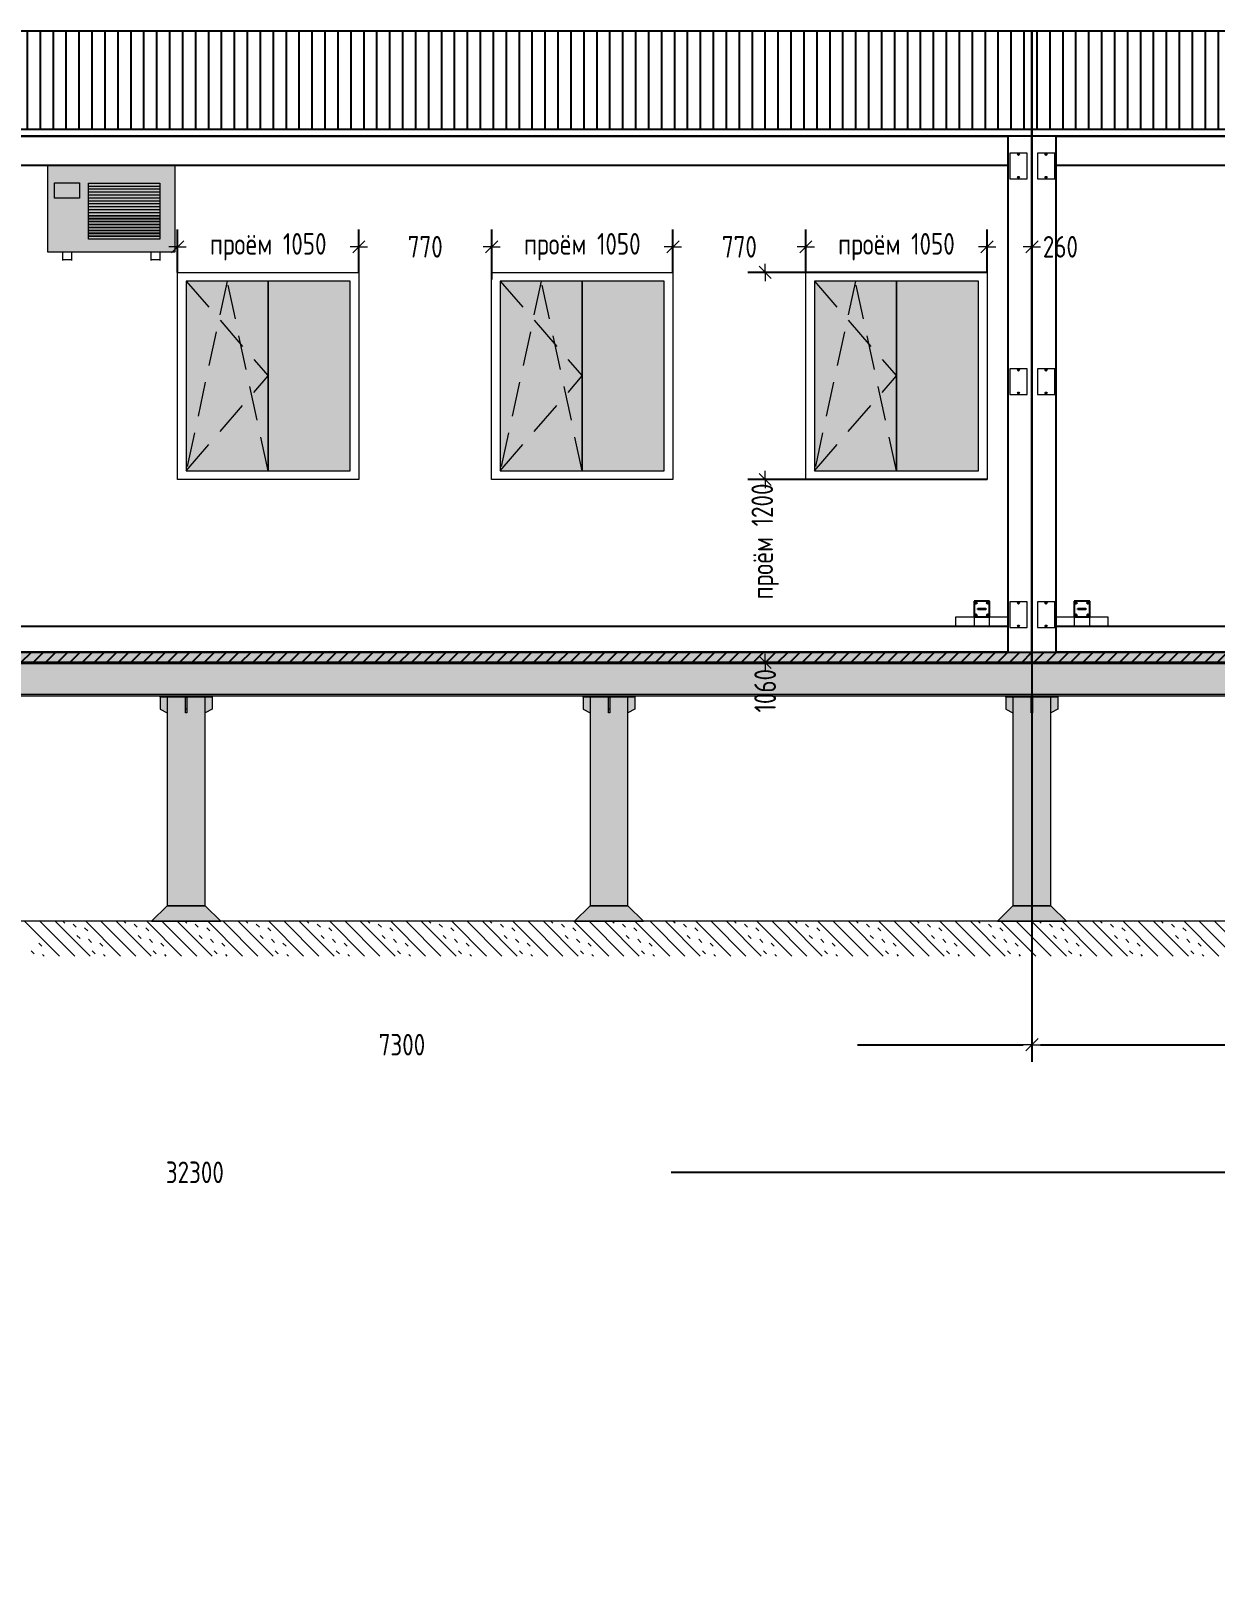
# Model space of a CAD drawing. Header units: millimetres. Extents: x 0 to 1680, y 0 to 594.
# Drawn here: x 1240.9 to 1378.1, y 0 to 178.8 of the extents above; entities that cross this region are included whole.
import ezdxf

# ---------------------------------------------------------------- set-up
doc = ezdxf.new("R2010")
doc.units = ezdxf.units.MM
for name, pattern in [('K5LT32798', [0]), ('K5LT32801', [0]), ('K5LT32802', [0]), ('K5LT32803', [0]), ('K5LT_AUXILIARY', [0]), ('K5LT_BASIC', [0]), ('K5LT_DASHED', [6, 4, -2]), ('K5LT_THIN', [0])]:
    doc.linetypes.add(name, pattern=pattern)
doc.layers.add('Системный слой', color=7, linetype='Continuous')
doc.styles.add('KDIMTEXTSTYLE', font='GOST_AU.SHX', dxfattribs={"width": 0.96, "oblique": 15, "height": 5})
doc.dimstyles.new('KDIMSTYLE (0.02)', dxfattribs={"dimtxt": 5, "dimasz": 1, "dimexe": 2, "dimexo": 0, "dimgap": 1, "dimtad": 1, "dimlfac": 50, "dimtxsty": 'KDIMTEXTSTYLE', "dimsah": 1, "dimcen": 0, "dimdle": 1, "dimadec": 0, "dimazin": 0, "dimtfac": 0.667, "dimtmove": 0, "dimatfit": 3, "dimfxl": 0, "dimtvp": 1, "dimtolj": 1, "dimtzin": 0, "dimarcsym": 0})
pattern_1 = [(45, (0, 0), (-0.7071068, 0.7071068), [])]
pattern_2 = [(90, (0, 0), (-1.5, 9e-17), [])]

# ---------------------------------------------------------------- blocks, each defined once
blk = doc.blocks.new('U62')
at = {"layer": 'Системный слой', "color": 150, "linetype": 'K5LT_BASIC', "lineweight": 25, "true_color": 0x0080ff}
for p, q in [((1359.69, 166.55), (1356.89, 166.55)), ((1356.89, 166.55), (1356.89, 106.75)), ((1359.69, 106.75), (1359.69, 166.55)), ((1356.89, 106.75), (1359.69, 106.75))]:
    blk.add_line(p, q, dxfattribs=at)
blk = doc.blocks.new('U63')
at = {"layer": 'Системный слой', "color": 150, "linetype": 'K5LT_BASIC', "lineweight": 25, "true_color": 0x0080ff}
for p, q in [((1359.69, 106.75), (1359.69, 109.75)), ((1359.69, 109.75), (1510.09, 109.75)), ((1510.09, 106.75), (1359.69, 106.75))]:
    blk.add_line(p, q, dxfattribs=at)
blk = doc.blocks.new('U64')
at = {"layer": 'Системный слой', "color": 150, "linetype": 'K5LT_BASIC', "lineweight": 25, "true_color": 0x0080ff}
for p, q in [((1359.69, 163.15), (1359.69, 166.55)), ((1359.69, 166.55), (1510.09, 166.55)), ((1510.09, 163.15), (1359.69, 163.15))]:
    blk.add_line(p, q, dxfattribs=at)
blk = doc.blocks.new('U65')
at = {"layer": 'Системный слой', "color": 150, "linetype": 'K5LT_BASIC', "lineweight": 25, "true_color": 0x0080ff}
for p, q in [((1356.89, 166.55), (1354.09, 166.55)), ((1354.09, 166.55), (1354.09, 106.75)), ((1356.89, 106.75), (1356.89, 166.55)), ((1354.09, 106.75), (1356.89, 106.75))]:
    blk.add_line(p, q, dxfattribs=at)
blk = doc.blocks.new('U66')
at = {"layer": 'Системный слой', "color": 150, "linetype": 'K5LT_BASIC', "lineweight": 25, "true_color": 0x0080ff}
for p, q in [((1238.09, 106.75), (1238.09, 109.75)), ((1238.09, 109.75), (1354.09, 109.75)), ((1354.09, 109.75), (1354.09, 106.75)), ((1354.09, 106.75), (1238.09, 106.75))]:
    blk.add_line(p, q, dxfattribs=at)
blk = doc.blocks.new('U67')
at = {"layer": 'Системный слой', "color": 150, "linetype": 'K5LT_BASIC', "lineweight": 25, "true_color": 0x0080ff}
for p, q in [((1238.09, 163.15), (1238.09, 166.55)), ((1238.09, 166.55), (1354.09, 166.55)), ((1354.09, 166.55), (1354.09, 163.15)), ((1354.09, 163.15), (1238.09, 163.15))]:
    blk.add_line(p, q, dxfattribs=at)
blk = doc.blocks.new('U782')
at = {"layer": 'Системный слой'}
h = blk.add_hatch(dxfattribs=at)
h.set_pattern_fill('', angle=45, style=0, pattern_type=0)
h.set_pattern_definition(pattern_1)
h.paths.add_polyline_path([(1512.89, 105.55), (1512.89, 106.75), (1356.89, 106.75), (1356.89, 105.55)])
at = {"layer": 'Системный слой', "color": 150, "linetype": 'K5LT_BASIC', "lineweight": 25, "true_color": 0x0080ff}
for p, q in [((1356.89, 105.55), (1356.89, 106.75)), ((1356.89, 106.75), (1512.89, 106.75)), ((1512.89, 105.55), (1356.89, 105.55))]:
    blk.add_line(p, q, dxfattribs=at)
blk = doc.blocks.new('U783')
at = {"layer": 'Системный слой'}
h = blk.add_hatch(dxfattribs=at)
h.set_pattern_fill('', angle=45, style=0, pattern_type=0)
h.set_pattern_definition(pattern_1)
h.paths.add_polyline_path([(1356.89, 105.55), (1356.89, 106.75), (1210.89, 106.75), (1210.89, 105.55)])
at = {"layer": 'Системный слой', "color": 150, "linetype": 'K5LT_BASIC', "lineweight": 25, "true_color": 0x0080ff}
for p, q in [((1210.89, 106.75), (1356.89, 106.75)), ((1356.89, 105.55), (1210.89, 105.55)), ((1356.89, 106.75), (1356.89, 105.55))]:
    blk.add_line(p, q, dxfattribs=at)
blk = doc.blocks.new('U786')
at = {"layer": 'Системный слой', "color": 7, "linetype": 'K5LT_THIN', "lineweight": 13}
for p, q in [((1330.69, 126.75), (1330.69, 150.75)), ((1330.69, 150.75), (1351.69, 150.75)), ((1351.69, 150.75), (1351.69, 126.75)), ((1351.69, 126.75), (1330.69, 126.75))]:
    blk.add_line(p, q, dxfattribs=at)
blk = doc.blocks.new('U787')
at = {"layer": 'Системный слой', "color": 7, "linetype": 'K5LT_THIN', "lineweight": 13}
for p, q in [((1350.69, 149.75), (1341.19, 149.75)), ((1341.19, 149.75), (1341.19, 127.77)), ((1350.69, 127.77), (1350.69, 149.75)), ((1341.19, 127.77), (1350.69, 127.77))]:
    blk.add_line(p, q, dxfattribs=at)
blk = doc.blocks.new('U788')
at = {"layer": 'Системный слой', "color": 7, "linetype": 'K5LT_THIN', "lineweight": 13}
for p, q in [((1341.19, 149.75), (1331.69, 149.75)), ((1331.69, 149.75), (1331.69, 127.77)), ((1341.19, 127.77), (1341.19, 149.75)), ((1331.69, 127.77), (1341.19, 127.77))]:
    blk.add_line(p, q, dxfattribs=at)
blk = doc.blocks.new('U785')
at = {"layer": 'Системный слой', "true_color": 0x00ccff}
blk.add_hatch(color=140, dxfattribs=at).paths.add_polyline_path([(1350.69, 127.75), (1350.69, 149.75), (1331.69, 149.75), (1331.69, 127.75)])
at = {"layer": 'Системный слой', "color": 7, "linetype": 'K5LT_DASHED', "lineweight": 13}
for p, q in [((1336.44, 149.75), (1331.69, 127.75)), ((1331.69, 149.75), (1341.19, 138.75)), ((1341.19, 127.77), (1336.44, 149.75)), ((1331.69, 127.77), (1341.19, 138.75))]:
    blk.add_line(p, q, dxfattribs=at)
at = {"layer": 'Системный слой'}
for name in ['U786', 'U788', 'U787']:
    blk.add_blockref(name, (0, 0), dxfattribs=at)
blk = doc.blocks.new('U790')
at = {"layer": 'Системный слой', "color": 7, "linetype": 'K5LT_THIN', "lineweight": 13}
for p, q in [((1294.29, 126.75), (1294.29, 150.75)), ((1294.29, 150.75), (1315.29, 150.75)), ((1315.29, 150.75), (1315.29, 126.75)), ((1315.29, 126.75), (1294.29, 126.75))]:
    blk.add_line(p, q, dxfattribs=at)
blk = doc.blocks.new('U791')
at = {"layer": 'Системный слой', "color": 7, "linetype": 'K5LT_THIN', "lineweight": 13}
for p, q in [((1314.29, 149.75), (1304.79, 149.75)), ((1304.79, 149.75), (1304.79, 127.77)), ((1314.29, 127.77), (1314.29, 149.75)), ((1304.79, 127.77), (1314.29, 127.77))]:
    blk.add_line(p, q, dxfattribs=at)
blk = doc.blocks.new('U792')
at = {"layer": 'Системный слой', "color": 7, "linetype": 'K5LT_THIN', "lineweight": 13}
for p, q in [((1304.79, 149.75), (1295.29, 149.75)), ((1295.29, 149.75), (1295.29, 127.77)), ((1304.79, 127.77), (1304.79, 149.75)), ((1295.29, 127.77), (1304.79, 127.77))]:
    blk.add_line(p, q, dxfattribs=at)
blk = doc.blocks.new('U789')
at = {"layer": 'Системный слой', "true_color": 0x00ccff}
blk.add_hatch(color=140, dxfattribs=at).paths.add_polyline_path([(1314.29, 127.75), (1314.29, 149.75), (1295.29, 149.75), (1295.29, 127.75)])
at = {"layer": 'Системный слой', "color": 7, "linetype": 'K5LT_DASHED', "lineweight": 13}
for p, q in [((1300.04, 149.75), (1295.29, 127.75)), ((1295.29, 149.75), (1304.79, 138.75)), ((1304.79, 127.77), (1300.04, 149.75)), ((1295.29, 127.77), (1304.79, 138.75))]:
    blk.add_line(p, q, dxfattribs=at)
at = {"layer": 'Системный слой'}
for name in ['U790', 'U792', 'U791']:
    blk.add_blockref(name, (0, 0), dxfattribs=at)
blk = doc.blocks.new('U794')
at = {"layer": 'Системный слой', "color": 7, "linetype": 'K5LT_THIN', "lineweight": 13}
for p, q in [((1257.89, 126.75), (1257.89, 150.75)), ((1257.89, 150.75), (1278.89, 150.75)), ((1278.89, 150.75), (1278.89, 126.75)), ((1278.89, 126.75), (1257.89, 126.75))]:
    blk.add_line(p, q, dxfattribs=at)
blk = doc.blocks.new('U795')
at = {"layer": 'Системный слой', "color": 7, "linetype": 'K5LT_THIN', "lineweight": 13}
for p, q in [((1277.89, 149.75), (1268.39, 149.75)), ((1268.39, 149.75), (1268.39, 127.77)), ((1277.89, 127.77), (1277.89, 149.75)), ((1268.39, 127.77), (1277.89, 127.77))]:
    blk.add_line(p, q, dxfattribs=at)
blk = doc.blocks.new('U796')
at = {"layer": 'Системный слой', "color": 7, "linetype": 'K5LT_THIN', "lineweight": 13}
for p, q in [((1268.39, 149.75), (1258.89, 149.75)), ((1258.89, 149.75), (1258.89, 127.77)), ((1268.39, 127.77), (1268.39, 149.75)), ((1258.89, 127.77), (1268.39, 127.77))]:
    blk.add_line(p, q, dxfattribs=at)
blk = doc.blocks.new('U793')
at = {"layer": 'Системный слой', "true_color": 0x00ccff}
blk.add_hatch(color=140, dxfattribs=at).paths.add_polyline_path([(1277.89, 127.75), (1277.89, 149.75), (1258.89, 149.75), (1258.89, 127.75)])
at = {"layer": 'Системный слой', "color": 7, "linetype": 'K5LT_DASHED', "lineweight": 13}
for p, q in [((1263.64, 149.75), (1258.89, 127.75)), ((1258.89, 149.75), (1268.39, 138.75)), ((1268.39, 127.77), (1263.64, 149.75)), ((1258.89, 127.77), (1268.39, 138.75))]:
    blk.add_line(p, q, dxfattribs=at)
at = {"layer": 'Системный слой'}
for name in ['U794', 'U796', 'U795']:
    blk.add_blockref(name, (0, 0), dxfattribs=at)
blk = doc.blocks.new('U806')
at = {"layer": 'Системный слой', "color": 7, "linetype": 'K5LT32801', "lineweight": 18}
for p, q in [((1244.21, 71.51), (1240.17, 75.55)), ((1245.98, 71.51), (1241.94, 75.55)), ((1247.75, 71.51), (1243.71, 75.55)), ((1251.28, 71.51), (1247.25, 75.55)), ((1253.05, 71.51), (1249.01, 75.55)), ((1254.82, 71.51), (1250.78, 75.55)), ((1258.35, 71.51), (1254.32, 75.55)), ((1260.12, 71.51), (1256.08, 75.55)), ((1261.89, 71.51), (1257.85, 75.55)), ((1265.43, 71.51), (1261.39, 75.55)), ((1267.19, 71.51), (1263.16, 75.55)), ((1268.96, 71.51), (1264.92, 75.55)), ((1272.5, 71.51), (1268.46, 75.55)), ((1274.26, 71.51), (1270.23, 75.55)), ((1276.03, 71.51), (1271.99, 75.55)), ((1279.57, 71.51), (1275.53, 75.55)), ((1281.34, 71.51), (1277.3, 75.55)), ((1283.1, 71.51), (1279.07, 75.55)), ((1286.64, 71.51), (1282.6, 75.55)), ((1288.41, 71.51), (1284.37, 75.55)), ((1290.17, 71.51), (1286.14, 75.55)), ((1293.71, 71.51), (1289.67, 75.55)), ((1295.48, 71.51), (1291.44, 75.55)), ((1297.25, 71.51), (1293.21, 75.55)), ((1300.78, 71.51), (1296.74, 75.55)), ((1302.55, 71.51), (1298.51, 75.55)), ((1304.32, 71.51), (1300.28, 75.55)), ((1307.85, 71.51), (1303.81, 75.55)), ((1309.62, 71.51), (1305.58, 75.55)), ((1311.39, 71.51), (1307.35, 75.55)), ((1314.92, 71.51), (1310.89, 75.55)), ((1316.69, 71.51), (1312.65, 75.55)), ((1318.46, 71.51), (1314.42, 75.55)), ((1321.99, 71.51), (1317.96, 75.55)), ((1323.76, 71.51), (1319.72, 75.55)), ((1325.53, 71.51), (1321.49, 75.55)), ((1329.07, 71.51), (1325.03, 75.55)), ((1330.83, 71.51), (1326.79, 75.55)), ((1332.6, 71.51), (1328.56, 75.55)), ((1336.14, 71.51), (1332.1, 75.55)), ((1337.9, 71.51), (1333.87, 75.55)), ((1339.67, 71.51), (1335.63, 75.55)), ((1343.21, 71.51), (1339.17, 75.55)), ((1344.98, 71.51), (1340.94, 75.55)), ((1346.74, 71.51), (1342.7, 75.55)), ((1350.28, 71.51), (1346.24, 75.55)), ((1352.05, 71.51), (1348.01, 75.55)), ((1353.81, 71.51), (1349.78, 75.55)), ((1357.35, 71.51), (1353.31, 75.55)), ((1359.12, 71.51), (1355.08, 75.55)), ((1360.89, 71.51), (1356.85, 75.55)), ((1364.42, 71.51), (1360.38, 75.55)), ((1366.19, 71.51), (1362.15, 75.55)), ((1367.96, 71.51), (1363.92, 75.55)), ((1371.49, 71.51), (1367.45, 75.55)), ((1373.26, 71.51), (1369.22, 75.55)), ((1375.03, 71.51), (1370.99, 75.55)), ((1378.56, 71.51), (1374.52, 75.55)), ((1380.33, 71.51), (1376.29, 75.55)), ((1382.1, 71.51), (1378.06, 75.55))]:
    blk.add_line(p, q, dxfattribs=at)
at = {"layer": 'Системный слой', "color": 7, "linetype": 'K5LT32802', "lineweight": 18}
for p, q in [((1244.83, 75.32), (1244.59, 75.55)), ((1246.15, 74.88), (1245.8, 75.23)), ((1251.9, 75.32), (1251.66, 75.55)), ((1253.22, 74.88), (1252.87, 75.23)), ((1258.97, 75.32), (1258.74, 75.55)), ((1260.29, 74.88), (1259.94, 75.23)), ((1266.04, 75.32), (1265.81, 75.55)), ((1267.37, 74.88), (1267.01, 75.23)), ((1273.11, 75.32), (1272.88, 75.55)), ((1274.44, 74.88), (1274.08, 75.23)), ((1280.18, 75.32), (1279.95, 75.55)), ((1281.51, 74.88), (1281.15, 75.23)), ((1287.25, 75.32), (1287.02, 75.55)), ((1288.58, 74.88), (1288.22, 75.23)), ((1294.32, 75.32), (1294.09, 75.55)), ((1295.65, 74.88), (1295.3, 75.23)), ((1301.39, 75.32), (1301.16, 75.55)), ((1302.72, 74.88), (1302.37, 75.23)), ((1308.47, 75.32), (1308.23, 75.55)), ((1309.79, 74.88), (1309.44, 75.23)), ((1315.54, 75.32), (1315.3, 75.55)), ((1316.86, 74.88), (1316.51, 75.23)), ((1322.61, 75.32), (1322.38, 75.55)), ((1323.93, 74.88), (1323.58, 75.23)), ((1329.68, 75.32), (1329.45, 75.55)), ((1331, 74.88), (1330.65, 75.23)), ((1336.75, 75.32), (1336.52, 75.55)), ((1338.08, 74.88), (1337.72, 75.23)), ((1343.82, 75.32), (1343.59, 75.55)), ((1345.15, 74.88), (1344.79, 75.23)), ((1350.89, 75.32), (1350.66, 75.55)), ((1352.22, 74.88), (1351.86, 75.23)), ((1357.96, 75.32), (1357.73, 75.55)), ((1359.29, 74.88), (1358.94, 75.23)), ((1365.03, 75.32), (1364.8, 75.55)), ((1366.36, 74.88), (1366.01, 75.23)), ((1372.11, 75.32), (1371.87, 75.55)), ((1373.43, 74.88), (1373.08, 75.23)), ((1246.59, 73.55), (1246.24, 73.91)), ((1247.48, 74.44), (1247.12, 74.79)), ((1247.92, 73.11), (1247.57, 73.46)), ((1253.66, 73.55), (1253.31, 73.91)), ((1254.55, 74.44), (1254.2, 74.79)), ((1254.99, 73.11), (1254.64, 73.46)), ((1260.74, 73.55), (1260.38, 73.91)), ((1261.62, 74.44), (1261.27, 74.79)), ((1262.06, 73.11), (1261.71, 73.46)), ((1267.81, 73.55), (1267.45, 73.91)), ((1268.69, 74.44), (1268.34, 74.79)), ((1269.13, 73.11), (1268.78, 73.46)), ((1274.88, 73.55), (1274.52, 73.91)), ((1275.76, 74.44), (1275.41, 74.79)), ((1276.2, 73.11), (1275.85, 73.46)), ((1281.95, 73.55), (1281.6, 73.91)), ((1282.83, 74.44), (1282.48, 74.79)), ((1283.27, 73.11), (1282.92, 73.46)), ((1289.02, 73.55), (1288.67, 73.91)), ((1289.9, 74.44), (1289.55, 74.79)), ((1290.35, 73.11), (1289.99, 73.46)), ((1296.09, 73.55), (1295.74, 73.91)), ((1296.98, 74.44), (1296.62, 74.79)), ((1297.42, 73.11), (1297.06, 73.46)), ((1303.16, 73.55), (1302.81, 73.91)), ((1304.05, 74.44), (1303.69, 74.79)), ((1304.49, 73.11), (1304.13, 73.46)), ((1310.23, 73.55), (1309.88, 73.91)), ((1311.12, 74.44), (1310.76, 74.79)), ((1311.56, 73.11), (1311.21, 73.46)), ((1317.3, 73.55), (1316.95, 73.91)), ((1318.19, 74.44), (1317.83, 74.79)), ((1318.63, 73.11), (1318.28, 73.46)), ((1324.38, 73.55), (1324.02, 73.91)), ((1325.26, 74.44), (1324.91, 74.79)), ((1325.7, 73.11), (1325.35, 73.46)), ((1331.45, 73.55), (1331.09, 73.91)), ((1332.33, 74.44), (1331.98, 74.79)), ((1332.77, 73.11), (1332.42, 73.46)), ((1338.52, 73.55), (1338.16, 73.91)), ((1339.4, 74.44), (1339.05, 74.79)), ((1339.84, 73.11), (1339.49, 73.46)), ((1345.59, 73.55), (1345.24, 73.91)), ((1346.47, 74.44), (1346.12, 74.79)), ((1346.91, 73.11), (1346.56, 73.46)), ((1352.66, 73.55), (1352.31, 73.91)), ((1353.54, 74.44), (1353.19, 74.79)), ((1353.99, 73.11), (1353.63, 73.46)), ((1359.73, 73.55), (1359.38, 73.91)), ((1360.61, 74.44), (1360.26, 74.79)), ((1361.06, 73.11), (1360.7, 73.46)), ((1366.8, 73.55), (1366.45, 73.91)), ((1367.69, 74.44), (1367.33, 74.79)), ((1368.13, 73.11), (1367.77, 73.46)), ((1373.87, 73.55), (1373.52, 73.91)), ((1374.76, 74.44), (1374.4, 74.79)), ((1375.2, 73.11), (1374.85, 73.46)), ((1241.29, 71.79), (1240.94, 72.14)), ((1242.17, 72.67), (1241.82, 73.02)), ((1242.44, 71.51), (1242.26, 71.7)), ((1248.36, 71.79), (1248.01, 72.14)), ((1249.25, 72.67), (1248.89, 73.02)), ((1249.52, 71.51), (1249.33, 71.7)), ((1255.43, 71.79), (1255.08, 72.14)), ((1256.32, 72.67), (1255.96, 73.02)), ((1256.59, 71.51), (1256.4, 71.7)), ((1262.5, 71.79), (1262.15, 72.14)), ((1263.39, 72.67), (1263.03, 73.02)), ((1263.66, 71.51), (1263.48, 71.7)), ((1269.57, 71.79), (1269.22, 72.14)), ((1270.46, 72.67), (1270.11, 73.02)), ((1270.73, 71.51), (1270.55, 71.7)), ((1276.65, 71.79), (1276.29, 72.14)), ((1277.53, 72.67), (1277.18, 73.02)), ((1277.8, 71.51), (1277.62, 71.7)), ((1283.72, 71.79), (1283.36, 72.14)), ((1284.6, 72.67), (1284.25, 73.02)), ((1284.87, 71.51), (1284.69, 71.7)), ((1290.79, 71.79), (1290.43, 72.14)), ((1291.67, 72.67), (1291.32, 73.02)), ((1291.94, 71.51), (1291.76, 71.7)), ((1297.86, 71.79), (1297.51, 72.14)), ((1298.74, 72.67), (1298.39, 73.02)), ((1299.01, 71.51), (1298.83, 71.7)), ((1304.93, 71.79), (1304.58, 72.14)), ((1305.81, 72.67), (1305.46, 73.02)), ((1306.08, 71.51), (1305.9, 71.7)), ((1312, 71.79), (1311.65, 72.14)), ((1312.89, 72.67), (1312.53, 73.02)), ((1313.16, 71.51), (1312.97, 71.7)), ((1319.07, 71.79), (1318.72, 72.14)), ((1319.96, 72.67), (1319.6, 73.02)), ((1320.23, 71.51), (1320.04, 71.7)), ((1326.14, 71.79), (1325.79, 72.14)), ((1327.03, 72.67), (1326.67, 73.02)), ((1327.3, 71.51), (1327.12, 71.7)), ((1333.21, 71.79), (1332.86, 72.14)), ((1334.1, 72.67), (1333.74, 73.02)), ((1334.37, 71.51), (1334.19, 71.7)), ((1340.29, 71.79), (1339.93, 72.14)), ((1341.17, 72.67), (1340.82, 73.02)), ((1341.44, 71.51), (1341.26, 71.7)), ((1347.36, 71.79), (1347, 72.14)), ((1348.24, 72.67), (1347.89, 73.02)), ((1348.51, 71.51), (1348.33, 71.7)), ((1354.43, 71.79), (1354.07, 72.14)), ((1355.31, 72.67), (1354.96, 73.02)), ((1355.58, 71.51), (1355.4, 71.7)), ((1361.5, 71.79), (1361.15, 72.14)), ((1362.38, 72.67), (1362.03, 73.02)), ((1362.65, 71.51), (1362.47, 71.7)), ((1368.57, 71.79), (1368.22, 72.14)), ((1369.45, 72.67), (1369.1, 73.02)), ((1369.72, 71.51), (1369.54, 71.7)), ((1375.64, 71.79), (1375.29, 72.14)), ((1376.52, 72.67), (1376.17, 73.02)), ((1376.8, 71.51), (1376.61, 71.7))]:
    blk.add_line(p, q, dxfattribs=at)
blk = doc.blocks.new('U807')
at = {"layer": 'Системный слой', "color": 7, "linetype": 'K5LT32803', "lineweight": 18}
for p, q in [((1373.4, 105.55), (939.24, 105.55)), ((1581.62, 105.55), (1373.4, 105.55)), ((1442.77, 105.4), (939.24, 105.4)), ((1442.77, 101.83), (939.24, 101.83)), ((939.24, 101.67), (1442.77, 101.67))]:
    blk.add_line(p, q, dxfattribs=at)
blk = doc.blocks.new('U811')
at = {"layer": 'Системный слой', "color": 7, "linetype": 'K5LT32803', "lineweight": 18}
for p, q in [((1353.89, 101.51), (1353.89, 100.13)), ((1353.89, 100.13), (1354.7, 99.72)), ((1356.97, 100.13), (1356.81, 100.13)), ((1359.89, 100.13), (1359.08, 99.72)), ((1359.89, 101.51), (1359.89, 100.13)), ((1354.7, 77.36), (1352.89, 75.55)), ((1359.08, 77.36), (1354.7, 77.36)), ((1360.89, 75.55), (1359.08, 77.36)), ((1352.89, 75.55), (1360.89, 75.55))]:
    blk.add_line(p, q, dxfattribs=at)
at = {"layer": 'Системный слой', "color": 7, "linetype": 'K5LT32798', "lineweight": 18}
for points in [[(1359.89, 101.51), (1353.89, 101.51), (1353.89, 101.67), (1359.89, 101.67)], [(1359.08, 101.51), (1354.7, 101.51), (1354.7, 77.36), (1359.08, 77.36)], [(1356.97, 99.72), (1356.81, 99.72), (1356.81, 101.51), (1356.97, 101.51)]]:
    blk.add_lwpolyline(points, close=True, dxfattribs=at)
blk = doc.blocks.new('U816')
at = {"layer": 'Системный слой', "color": 7, "linetype": 'K5LT32803', "lineweight": 18}
for p, q in [((1304.89, 101.51), (1304.89, 100.13)), ((1304.89, 100.13), (1305.7, 99.72)), ((1307.97, 100.13), (1307.81, 100.13)), ((1310.89, 100.13), (1310.08, 99.72)), ((1310.89, 101.51), (1310.89, 100.13)), ((1305.7, 77.36), (1303.89, 75.55)), ((1310.08, 77.36), (1305.7, 77.36)), ((1311.89, 75.55), (1310.08, 77.36)), ((1303.89, 75.55), (1311.89, 75.55))]:
    blk.add_line(p, q, dxfattribs=at)
at = {"layer": 'Системный слой', "color": 7, "linetype": 'K5LT32798', "lineweight": 18}
for points in [[(1310.89, 101.51), (1304.89, 101.51), (1304.89, 101.67), (1310.89, 101.67)], [(1310.08, 101.51), (1305.7, 101.51), (1305.7, 77.36), (1310.08, 77.36)], [(1307.97, 99.72), (1307.81, 99.72), (1307.81, 101.51), (1307.97, 101.51)]]:
    blk.add_lwpolyline(points, close=True, dxfattribs=at)
blk = doc.blocks.new('U817')
at = {"layer": 'Системный слой', "color": 7, "linetype": 'K5LT32803', "lineweight": 18}
for p, q in [((1255.89, 101.51), (1255.89, 100.13)), ((1255.89, 100.13), (1256.7, 99.72)), ((1258.97, 100.13), (1258.81, 100.13)), ((1261.89, 100.13), (1261.08, 99.72)), ((1261.89, 101.51), (1261.89, 100.13)), ((1256.7, 77.36), (1254.89, 75.55)), ((1261.08, 77.36), (1256.7, 77.36)), ((1262.89, 75.55), (1261.08, 77.36)), ((1254.89, 75.55), (1262.89, 75.55))]:
    blk.add_line(p, q, dxfattribs=at)
at = {"layer": 'Системный слой', "color": 7, "linetype": 'K5LT32798', "lineweight": 18}
for points in [[(1261.89, 101.51), (1255.89, 101.51), (1255.89, 101.67), (1261.89, 101.67)], [(1261.08, 101.51), (1256.7, 101.51), (1256.7, 77.36), (1261.08, 77.36)], [(1258.97, 99.72), (1258.81, 99.72), (1258.81, 101.51), (1258.97, 101.51)]]:
    blk.add_lwpolyline(points, close=True, dxfattribs=at)
blk = doc.blocks.new('U805')
at = {"layer": 'Системный слой', "true_color": 0xffffff}
blk.add_hatch(color=7, dxfattribs=at).paths.add_polyline_path([(937.89, 101.67), (1581.89, 101.67), (1581.89, 105.55), (937.89, 105.55)])
h = blk.add_hatch(color=7, dxfattribs=at)
h.paths.add_polyline_path([(1261.08, 99.72), (1261.89, 100.13), (1261.89, 101.51), (1261.08, 101.51)])
h.paths.add_polyline_path([(1261.08, 101.51), (1258.97, 101.51), (1258.97, 99.72), (1258.81, 99.72), (1258.81, 101.51), (1256.7, 101.51), (1256.7, 77.36), (1261.08, 77.36)])
h.paths.add_polyline_path([(1258.84, 101.67), (1258.71, 101.67), (1257.49, 101.67), (1255.89, 101.67), (1255.89, 101.51), (1256.7, 101.51), (1258.81, 101.51), (1258.97, 101.51), (1261.08, 101.51), (1261.89, 101.51), (1261.89, 101.67)])
h.paths.add_polyline_path([(1258.97, 101.51), (1258.81, 101.51), (1258.81, 100.13), (1258.97, 100.13)])
h.paths.add_polyline_path([(1258.97, 100.13), (1258.81, 100.13), (1258.81, 99.72), (1258.97, 99.72)])
h.paths.add_polyline_path([(1255.89, 100.13), (1256.7, 99.72), (1256.7, 101.51), (1255.89, 101.51)])
h.paths.add_polyline_path([(1256.7, 77.36), (1254.89, 75.55), (1262.89, 75.55), (1261.08, 77.36)])
h = blk.add_hatch(color=7, dxfattribs=at)
h.paths.add_polyline_path([(1310.08, 99.72), (1310.89, 100.13), (1310.89, 101.51), (1310.08, 101.51)])
h.paths.add_polyline_path([(1310.08, 101.51), (1307.97, 101.51), (1307.97, 99.72), (1307.81, 99.72), (1307.81, 101.51), (1305.7, 101.51), (1305.7, 77.36), (1310.08, 77.36)])
h.paths.add_polyline_path([(1307.84, 101.67), (1307.71, 101.67), (1306.49, 101.67), (1304.89, 101.67), (1304.89, 101.51), (1305.7, 101.51), (1307.81, 101.51), (1307.97, 101.51), (1310.08, 101.51), (1310.89, 101.51), (1310.89, 101.67)])
h.paths.add_polyline_path([(1307.97, 101.51), (1307.81, 101.51), (1307.81, 100.13), (1307.97, 100.13)])
h.paths.add_polyline_path([(1307.97, 100.13), (1307.81, 100.13), (1307.81, 99.72), (1307.97, 99.72)])
h.paths.add_polyline_path([(1304.89, 100.13), (1305.7, 99.72), (1305.7, 101.51), (1304.89, 101.51)])
h.paths.add_polyline_path([(1305.7, 77.36), (1303.89, 75.55), (1311.89, 75.55), (1310.08, 77.36)])
h = blk.add_hatch(color=7, dxfattribs=at)
h.paths.add_polyline_path([(1359.08, 99.72), (1359.89, 100.13), (1359.89, 101.51), (1359.08, 101.51)])
h.paths.add_polyline_path([(1359.08, 101.51), (1356.97, 101.51), (1356.97, 99.72), (1356.81, 99.72), (1356.81, 101.51), (1354.7, 101.51), (1354.7, 77.36), (1359.08, 77.36)])
h.paths.add_polyline_path([(1356.84, 101.67), (1356.71, 101.67), (1355.49, 101.67), (1353.89, 101.67), (1353.89, 101.51), (1354.7, 101.51), (1356.81, 101.51), (1356.97, 101.51), (1359.08, 101.51), (1359.89, 101.51), (1359.89, 101.67)])
h.paths.add_polyline_path([(1356.97, 101.51), (1356.81, 101.51), (1356.81, 100.13), (1356.97, 100.13)])
h.paths.add_polyline_path([(1356.97, 100.13), (1356.81, 100.13), (1356.81, 99.72), (1356.97, 99.72)])
h.paths.add_polyline_path([(1353.89, 100.13), (1354.7, 99.72), (1354.7, 101.51), (1353.89, 101.51)])
h.paths.add_polyline_path([(1354.7, 77.36), (1352.89, 75.55), (1360.89, 75.55), (1359.08, 77.36)])
at = {"layer": 'Системный слой', "color": 7, "linetype": 'K5LT32798', "lineweight": 18}
blk.add_lwpolyline([(1615.93, 75.55), (904.33, 75.55)], dxfattribs=at)
at = {"layer": 'Системный слой'}
for name in ['U807', 'U817', 'U816', 'U811', 'U806']:
    blk.add_blockref(name, (0, 0), dxfattribs=at)
blk = doc.blocks.new('U829')
at = {"layer": 'Системный слой', "color": 150, "linetype": 'K5LT_BASIC', "lineweight": 25, "true_color": 0x0080ff}
for p, q in [((1356.89, 166.55), (1356.89, 178.75)), ((1356.89, 178.75), (1512.89, 178.75)), ((1512.89, 178.75), (1512.89, 166.55)), ((1512.89, 166.55), (1356.89, 166.55))]:
    blk.add_line(p, q, dxfattribs=at)
blk = doc.blocks.new('U828')
at = {"layer": 'Системный слой'}
h = blk.add_hatch(dxfattribs=at)
h.set_pattern_fill('', angle=90, style=0, pattern_type=0)
h.set_pattern_definition(pattern_2)
h.paths.add_polyline_path([(1512.89, 167.35), (1512.89, 178.75), (1356.89, 178.75), (1356.89, 167.35)])
at = {"layer": 'Системный слой', "color": 150, "linetype": 'K5LT_BASIC', "lineweight": 25, "true_color": 0x0080ff}
blk.add_lwpolyline([(1512.89, 166.55), (1356.89, 166.55), (1356.89, 167.35), (1512.89, 167.35)], close=True, dxfattribs=at)
at = {"layer": 'Системный слой'}
blk.add_blockref('U829', (0, 0), dxfattribs=at)
blk = doc.blocks.new('U831')
at = {"layer": 'Системный слой', "color": 150, "linetype": 'K5LT_BASIC', "lineweight": 25, "true_color": 0x0080ff}
for p, q in [((1210.89, 166.55), (1210.89, 178.75)), ((1210.89, 178.75), (1356.89, 178.75)), ((1356.89, 178.75), (1356.89, 166.55)), ((1356.89, 166.55), (1210.89, 166.55))]:
    blk.add_line(p, q, dxfattribs=at)
blk = doc.blocks.new('U830')
at = {"layer": 'Системный слой'}
h = blk.add_hatch(dxfattribs=at)
h.set_pattern_fill('', angle=90, style=0, pattern_type=0)
h.set_pattern_definition(pattern_2)
h.paths.add_polyline_path([(1356.89, 167.35), (1356.89, 178.75), (1210.89, 178.75), (1210.89, 167.35)])
at = {"layer": 'Системный слой', "color": 150, "linetype": 'K5LT_BASIC', "lineweight": 25, "true_color": 0x0080ff}
blk.add_lwpolyline([(1356.89, 166.55), (1210.89, 166.55), (1210.89, 167.35), (1356.89, 167.35)], close=True, dxfattribs=at)
at = {"layer": 'Системный слой'}
blk.add_blockref('U831', (0, 0), dxfattribs=at)
blk = doc.blocks.new('U864')
at = {"layer": 'Системный слой', "color": 232, "linetype": 'K5LT_AUXILIARY', "lineweight": 13, "true_color": 0xc52b79}
for p, q in [((1351.99, 109.75), (1351.99, 110.85)), ((1351.99, 110.85), (1354.09, 110.85)), ((1354.09, 110.85), (1354.09, 109.75)), ((1354.09, 109.75), (1351.99, 109.75))]:
    blk.add_line(p, q, dxfattribs=at)
blk = doc.blocks.new('U865')
at = {"layer": 'Системный слой', "color": 232, "linetype": 'K5LT_AUXILIARY', "lineweight": 13, "true_color": 0xc52b79}
for p, q in [((1348.09, 109.75), (1348.09, 110.85)), ((1348.09, 110.85), (1350.19, 110.85)), ((1350.19, 110.85), (1350.19, 109.75)), ((1350.19, 109.75), (1348.09, 109.75))]:
    blk.add_line(p, q, dxfattribs=at)
blk = doc.blocks.new('U867')
at = {"layer": 'Системный слой', "color": 150, "linetype": 'K5LT_BASIC', "lineweight": 25, "true_color": 0x0080ff}
for p, q in [((1351.99, 112.65), (1350.19, 112.65)), ((1350.19, 112.65), (1350.19, 110.85)), ((1351.99, 110.85), (1351.99, 112.65)), ((1350.19, 110.85), (1351.99, 110.85))]:
    blk.add_line(p, q, dxfattribs=at)
blk = doc.blocks.new('U868')
at = {"layer": 'Системный слой', "color": 150, "linetype": 'K5LT_BASIC', "lineweight": 25, "true_color": 0x0080ff}
for p, q in [((1350.63, 111.69), (1350.63, 111.81)), ((1350.63, 111.81), (1351.55, 111.81)), ((1351.55, 111.69), (1350.63, 111.69)), ((1351.55, 111.81), (1351.55, 111.69))]:
    blk.add_line(p, q, dxfattribs=at)
blk = doc.blocks.new('U866')
at = {"layer": 'Системный слой', "color": 150, "linetype": 'K5LT_BASIC', "lineweight": 25, "true_color": 0x0080ff}
for centre in [(1350.39, 112.45), (1350.39, 111.05), (1351.79, 112.45), (1351.79, 112.45), (1351.79, 111.05)]:
    blk.add_circle(centre, 0.104, dxfattribs=at)
at = {"layer": 'Системный слой'}
for name in ['U867', 'U868']:
    blk.add_blockref(name, (0, 0), dxfattribs=at)
blk = doc.blocks.new('U863')
at = {"layer": 'Системный слой'}
for name in ['U866', 'U865', 'U864']:
    blk.add_blockref(name, (0, 0), dxfattribs=at)
blk = doc.blocks.new('U916')
at = {"layer": 'Системный слой', "color": 7, "linetype": 'K5LT32798', "lineweight": 18}
blk.add_lwpolyline([(1242.82, 153.15), (1257.62, 153.15), (1257.62, 163.15), (1242.82, 163.15)], close=True, dxfattribs=at)
for points in [[(1244.59, 152.14), (1244.59, 153.15), (1245.59, 153.15), (1245.59, 152.14)], [(1244.59, 152.14), (1244.59, 152.25), (1245.59, 152.25), (1245.59, 152.14)], [(1254.85, 152.14), (1254.85, 153.15), (1255.85, 153.15), (1255.85, 152.14)], [(1254.85, 152.14), (1254.85, 152.25), (1255.85, 152.25), (1255.85, 152.14)]]:
    blk.add_lwpolyline(points, dxfattribs=at)
blk = doc.blocks.new('U915')
at = {"layer": 'Системный слой', "true_color": 0xffffff}
blk.add_hatch(color=7, dxfattribs=at).paths.add_polyline_path([(1245.59, 153.15), (1254.85, 153.15), (1255.85, 153.15), (1257.62, 153.15), (1257.62, 163.15), (1242.82, 163.15), (1242.82, 153.15), (1244.59, 153.15)])
at = {"layer": 'Системный слой', "color": 7, "linetype": 'K5LT32803', "lineweight": 18}
for p, q in [((1247.57, 160.77), (1255.85, 160.77)), ((1247.57, 160.43), (1255.85, 160.43)), ((1247.57, 160.09), (1255.85, 160.09)), ((1247.57, 159.75), (1255.85, 159.75)), ((1247.57, 159.41), (1255.85, 159.41)), ((1247.57, 159.07), (1255.85, 159.07)), ((1247.57, 158.73), (1255.85, 158.73)), ((1247.57, 158.39), (1255.85, 158.39)), ((1247.57, 158.05), (1255.85, 158.05)), ((1247.57, 157.71), (1255.85, 157.71)), ((1247.57, 157.37), (1255.85, 157.37)), ((1247.57, 157.32), (1255.85, 157.32)), ((1247.57, 157.03), (1255.85, 157.03)), ((1247.57, 156.98), (1255.85, 156.98)), ((1247.57, 156.69), (1255.85, 156.69)), ((1247.57, 156.64), (1255.85, 156.64)), ((1247.57, 156.35), (1255.85, 156.35)), ((1247.57, 156.3), (1255.85, 156.3)), ((1247.57, 156.01), (1255.85, 156.01)), ((1247.57, 155.96), (1255.85, 155.96)), ((1247.57, 155.67), (1255.85, 155.67)), ((1247.57, 155.62), (1255.85, 155.62)), ((1247.57, 155.33), (1255.85, 155.33)), ((1247.57, 155.28), (1255.85, 155.28)), ((1247.57, 154.99), (1255.85, 154.99)), ((1247.57, 154.94), (1255.85, 154.94)), ((1247.57, 154.65), (1255.85, 154.65))]:
    blk.add_line(p, q, dxfattribs=at)
at = {"layer": 'Системный слой', "color": 7, "linetype": 'K5LT32798', "lineweight": 18}
for points in [[(1243.62, 161.15), (1246.54, 161.15), (1246.54, 159.37), (1243.62, 159.37)], [(1247.57, 161.11), (1255.85, 161.11), (1255.85, 154.62), (1247.57, 154.62)]]:
    blk.add_lwpolyline(points, close=True, dxfattribs=at)
at = {"layer": 'Системный слой'}
blk.add_blockref('U916', (0, 0), dxfattribs=at)
blk = doc.blocks.new('U918')
at = {"layer": 'Системный слой', "color": 232, "linetype": 'K5LT_AUXILIARY', "lineweight": 13, "true_color": 0xc52b79}
for p, q in [((1363.59, 109.75), (1363.59, 110.85)), ((1363.59, 110.85), (1365.69, 110.85)), ((1365.69, 110.85), (1365.69, 109.75)), ((1365.69, 109.75), (1363.59, 109.75))]:
    blk.add_line(p, q, dxfattribs=at)
blk = doc.blocks.new('U919')
at = {"layer": 'Системный слой', "color": 232, "linetype": 'K5LT_AUXILIARY', "lineweight": 13, "true_color": 0xc52b79}
for p, q in [((1359.69, 109.75), (1359.69, 110.85)), ((1359.69, 110.85), (1361.79, 110.85)), ((1361.79, 110.85), (1361.79, 109.75)), ((1361.79, 109.75), (1359.69, 109.75))]:
    blk.add_line(p, q, dxfattribs=at)
blk = doc.blocks.new('U921')
at = {"layer": 'Системный слой', "color": 150, "linetype": 'K5LT_BASIC', "lineweight": 25, "true_color": 0x0080ff}
for p, q in [((1363.59, 112.65), (1361.79, 112.65)), ((1361.79, 112.65), (1361.79, 110.85)), ((1363.59, 110.85), (1363.59, 112.65)), ((1361.79, 110.85), (1363.59, 110.85))]:
    blk.add_line(p, q, dxfattribs=at)
blk = doc.blocks.new('U922')
at = {"layer": 'Системный слой', "color": 150, "linetype": 'K5LT_BASIC', "lineweight": 25, "true_color": 0x0080ff}
for p, q in [((1362.23, 111.69), (1362.23, 111.81)), ((1362.23, 111.81), (1363.15, 111.81)), ((1363.15, 111.69), (1362.23, 111.69)), ((1363.15, 111.81), (1363.15, 111.69))]:
    blk.add_line(p, q, dxfattribs=at)
blk = doc.blocks.new('U920')
at = {"layer": 'Системный слой', "color": 150, "linetype": 'K5LT_BASIC', "lineweight": 25, "true_color": 0x0080ff}
for centre in [(1361.99, 112.45), (1361.99, 111.05), (1363.39, 112.45), (1363.39, 112.45), (1363.39, 111.05)]:
    blk.add_circle(centre, 0.104, dxfattribs=at)
at = {"layer": 'Системный слой'}
for name in ['U921', 'U922']:
    blk.add_blockref(name, (0, 0), dxfattribs=at)
blk = doc.blocks.new('U917')
at = {"layer": 'Системный слой'}
for name in ['U920', 'U919', 'U918']:
    blk.add_blockref(name, (0, 0), dxfattribs=at)
blk = doc.blocks.new('U1647')
at = {"layer": 'Системный слой', "color": 7, "linetype": 'K5LT_THIN', "lineweight": 13}
for p, q in [((1356.34, 112.59), (1354.34, 112.59)), ((1354.34, 112.59), (1354.34, 109.59)), ((1356.34, 109.59), (1356.34, 112.59)), ((1354.34, 109.59), (1356.34, 109.59))]:
    blk.add_line(p, q, dxfattribs=at)
blk = doc.blocks.new('U1646')
at = {"layer": 'Системный слой', "color": 150, "linetype": 'K5LT_BASIC', "lineweight": 25, "true_color": 0x0080ff}
for centre in [(1355.34, 112.43), (1355.34, 109.77)]:
    blk.add_circle(centre, 0.079, dxfattribs=at)
at = {"layer": 'Системный слой'}
blk.add_blockref('U1647', (0, 0), dxfattribs=at)
blk = doc.blocks.new('U1649')
at = {"layer": 'Системный слой', "color": 7, "linetype": 'K5LT_THIN', "lineweight": 13}
for p, q in [((1359.54, 112.59), (1357.54, 112.59)), ((1357.54, 112.59), (1357.54, 109.59)), ((1359.54, 109.59), (1359.54, 112.59)), ((1357.54, 109.59), (1359.54, 109.59))]:
    blk.add_line(p, q, dxfattribs=at)
blk = doc.blocks.new('U1648')
at = {"layer": 'Системный слой', "color": 150, "linetype": 'K5LT_BASIC', "lineweight": 25, "true_color": 0x0080ff}
for centre in [(1358.54, 112.43), (1358.54, 109.77)]:
    blk.add_circle(centre, 0.079, dxfattribs=at)
at = {"layer": 'Системный слой'}
blk.add_blockref('U1649', (0, 0), dxfattribs=at)
blk = doc.blocks.new('U1651')
at = {"layer": 'Системный слой', "color": 7, "linetype": 'K5LT_THIN', "lineweight": 13}
for p, q in [((1356.34, 139.59), (1354.34, 139.59)), ((1354.34, 139.59), (1354.34, 136.59)), ((1356.34, 136.59), (1356.34, 139.59)), ((1354.34, 136.59), (1356.34, 136.59))]:
    blk.add_line(p, q, dxfattribs=at)
blk = doc.blocks.new('U1650')
at = {"layer": 'Системный слой', "color": 150, "linetype": 'K5LT_BASIC', "lineweight": 25, "true_color": 0x0080ff}
for centre in [(1355.34, 139.43), (1355.34, 136.77)]:
    blk.add_circle(centre, 0.079, dxfattribs=at)
at = {"layer": 'Системный слой'}
blk.add_blockref('U1651', (0, 0), dxfattribs=at)
blk = doc.blocks.new('U1653')
at = {"layer": 'Системный слой', "color": 7, "linetype": 'K5LT_THIN', "lineweight": 13}
for p, q in [((1359.54, 139.59), (1357.54, 139.59)), ((1357.54, 139.59), (1357.54, 136.59)), ((1359.54, 136.59), (1359.54, 139.59)), ((1357.54, 136.59), (1359.54, 136.59))]:
    blk.add_line(p, q, dxfattribs=at)
blk = doc.blocks.new('U1652')
at = {"layer": 'Системный слой', "color": 150, "linetype": 'K5LT_BASIC', "lineweight": 25, "true_color": 0x0080ff}
for centre in [(1358.54, 139.43), (1358.54, 136.77)]:
    blk.add_circle(centre, 0.079, dxfattribs=at)
at = {"layer": 'Системный слой'}
blk.add_blockref('U1653', (0, 0), dxfattribs=at)
blk = doc.blocks.new('U1655')
at = {"layer": 'Системный слой', "color": 7, "linetype": 'K5LT_THIN', "lineweight": 13}
for p, q in [((1356.34, 164.59), (1354.34, 164.59)), ((1354.34, 164.59), (1354.34, 161.59)), ((1356.34, 161.59), (1356.34, 164.59)), ((1354.34, 161.59), (1356.34, 161.59))]:
    blk.add_line(p, q, dxfattribs=at)
blk = doc.blocks.new('U1654')
at = {"layer": 'Системный слой', "color": 150, "linetype": 'K5LT_BASIC', "lineweight": 25, "true_color": 0x0080ff}
for centre in [(1355.34, 164.43), (1355.34, 161.77)]:
    blk.add_circle(centre, 0.079, dxfattribs=at)
at = {"layer": 'Системный слой'}
blk.add_blockref('U1655', (0, 0), dxfattribs=at)
blk = doc.blocks.new('U1657')
at = {"layer": 'Системный слой', "color": 7, "linetype": 'K5LT_THIN', "lineweight": 13}
for p, q in [((1359.54, 164.59), (1357.54, 164.59)), ((1357.54, 164.59), (1357.54, 161.59)), ((1359.54, 161.59), (1359.54, 164.59)), ((1357.54, 161.59), (1359.54, 161.59))]:
    blk.add_line(p, q, dxfattribs=at)
blk = doc.blocks.new('U1656')
at = {"layer": 'Системный слой', "color": 150, "linetype": 'K5LT_BASIC', "lineweight": 25, "true_color": 0x0080ff}
for centre in [(1358.54, 164.43), (1358.54, 161.77)]:
    blk.add_circle(centre, 0.079, dxfattribs=at)
at = {"layer": 'Системный слой'}
blk.add_blockref('U1657', (0, 0), dxfattribs=at)
blk = doc.blocks.new('KDIMARROW_03')
at = {"layer": 'Системный слой', "color": 0, "linetype": 'K5LT_THIN', "lineweight": 13}
for p, q in [((0, 0), (-1, 0)), ((-0.71, -0.71), (0.71, 0.71)), ((0, 0), (1, 0))]:
    blk.add_line(p, q, dxfattribs=at)

msp = doc.modelspace()

# ---------------------------------------------------------------- hatches: boundary and pattern name
at = {"layer": 'Системный слой', "true_color": 0xc0c0c0}
for points in [[(1356.89369, 106.75307), (1210.89369, 106.75307), (1210.89369, 105.55307), (1356.89369, 105.55307)], [(1512.89369, 106.75307), (1356.89369, 106.75307), (1356.89369, 105.55307), (1512.89369, 105.55307)]]:
    msp.add_hatch(color=9, dxfattribs=at).paths.add_polyline_path(points)

# ---------------------------------------------------------------- block references
at = {"layer": 'Системный слой'}
for name in ['U828', 'U830', 'U67', 'U65', 'U62', 'U64', 'U1654', 'U1656', 'U915', 'U793', 'U789', 'U785', 'U1650', 'U1652', 'U863', 'U917', 'U1646', 'U1648', 'U66', 'U63', 'U805', 'U783', 'U782']:
    msp.add_blockref(name, (0, 0), dxfattribs=at)

# ---------------------------------------------------------------- dimensions: what is measured, and where the dimension line sits
at = {"layer": 'Системный слой', "color": 7}
for base, p1, p2, location in [((1278.89369, 153.7245), (1257.89369, 150.75307), (1278.89369, 150.75307), (1268.39369, 153.7245)), ((1315.29369, 153.7245), (1294.29369, 150.75307), (1315.29369, 150.75307), (1304.79369, 153.7245)), ((1351.69369, 153.7245), (1330.69369, 150.75307), (1351.69369, 150.75307), (1341.19369, 153.7245))]:
    msp.add_linear_dim(base=base, p1=p1, p2=p2, location=location, text='\\H2.5;\\W0.965;\\Q0;\\Q0;\\H2.5;\\W0.965;\\Q0;\\H2.5;\\W0.965;\\Q0;\\Q0;проём 1050\\Q0;\\H2.5;\\W0.965;\\Q0;\\Q0;', dimstyle='KDIMSTYLE (0.02)', override={"dimexo": 0, "dimblk1": 'KDIMARROW_03', "dimblk2": 'KDIMARROW_03', "dimse1": 0, "dimse2": 0, "dimclrt": 7, "dimtolj": 1}, dxfattribs=at).render()
for base, p1, p2, location, override in [((1294.29369, 153.7245), (1278.89369, 150.75307), (1294.29369, 149.94781), (1286.59369, 153.7245), {"dimexo": 0, "dimpost": '\\H2.5;\\W0.965;\\Q0;\\Q0;\\H2.5;\\W0.965;\\Q0;<>\\H2.5;\\W0.965;\\Q0;\\Q0;', "dimblk1": 'KDIMARROW_03', "dimblk2": 'KDIMARROW_03', "dimse1": 0, "dimse2": 0, "dimclrt": 7, "dimtolj": 1}), ((1330.69369, 153.7245), (1315.29369, 150.75307), (1330.69369, 150.75307), (1322.99369, 153.7245), {"dimexo": 0, "dimpost": '\\H2.5;\\W0.965;\\Q0;\\Q0;\\H2.5;\\W0.965;\\Q0;<>\\H2.5;\\W0.965;\\Q0;\\Q0;', "dimblk1": 'KDIMARROW_03', "dimblk2": 'KDIMARROW_03', "dimse1": 0, "dimse2": 0, "dimclrt": 7, "dimtolj": 1}), ((1351.69369, 153.7245), (1356.89369, 150.86635), (1351.69369, 150.75307), (1360.19572, 153.7245), {"dimexo": 0, "dimpost": '\\H2.5;\\W0.965;\\Q0;\\Q0;\\H2.5;\\W0.965;\\Q0;<>\\H2.5;\\W0.965;\\Q0;\\Q0;', "dimblk1": 'KDIMARROW_03', "dimblk2": 'KDIMARROW_03', "dimse1": 0, "dimse2": 0, "dimclrt": 7, "dimtolj": 1}), ((1356.89369, 61.24807), (1210.89369, 106.75307), (1356.89369, 107.52944), (1283.89369, 61.24807), {"dimexo": 0, "dimpost": '\\H2.5;\\W0.965;\\Q0;<>', "dimblk1": 'KDIMARROW_03', "dimblk2": 'KDIMARROW_03', "dimse1": 0, "dimse2": 0, "dimclrt": 7, "dimtolj": 1}), ((1512.89369, 61.24807), (1356.89369, 106.75307), (1512.89369, 107.52944), (1434.89369, 61.24807), {"dimexo": 0, "dimpost": '\\H2.5;\\W0.965;\\Q0;<>', "dimblk1": 'KDIMARROW_03', "dimblk2": 'KDIMARROW_03', "dimse1": 0, "dimse2": 0, "dimclrt": 7, "dimtolj": 1}), ((1582.89369, 46.45622), (936.89369, 61.24807), (1582.89369, 61.24807), (1259.89369, 46.45622), {"dimexo": 0, "dimpost": '\\H2.5;\\W0.965;\\Q0;<>', "dimblk1": 'KDIMARROW_03', "dimblk2": 'KDIMARROW_03', "dimse1": 0, "dimse2": 0, "dimclrt": 7, "dimtolj": 1})]:
    msp.add_linear_dim(base=base, p1=p1, p2=p2, location=location, dimstyle='KDIMSTYLE (0.02)', override=override, dxfattribs=at).render()
msp.add_linear_dim(base=(1325.98352, 126.75307), p1=(1351.69369, 150.75307), p2=(1351.69369, 126.75307), angle=90, location=(1325.98352, 119.57234), text='\\H2.5;\\W0.965;\\Q0;\\Q0;\\H2.5;\\W0.965;\\Q0;\\H2.5;\\W0.965;\\Q0;\\Q0;проём 1200\\Q0;\\H2.5;\\W0.965;\\Q0;\\Q0;', dimstyle='KDIMSTYLE (0.02)', override={"dimexo": 0, "dimblk1": 'KDIMARROW_03', "dimblk2": 'KDIMARROW_03', "dimse1": 0, "dimse2": 0, "dimclrt": 7, "dimtolj": 1}, dxfattribs=at).render()
msp.add_linear_dim(base=(1325.98352, 105.55307), p1=(1330.69369, 126.75307), p2=(1348.53004, 105.55307), angle=90, location=(1325.98352, 102.27494), dimstyle='KDIMSTYLE (0.02)', override={"dimexo": 0, "dimpost": '\\H2.5;\\W0.965;\\Q0;\\Q0;\\H2.5;\\W0.965;\\Q0;<>\\H2.5;\\W0.965;\\Q0;\\Q0;', "dimblk1": 'KDIMARROW_03', "dimblk2": 'KDIMARROW_03', "dimse1": 0, "dimse2": 0, "dimclrt": 7, "dimtolj": 1}, dxfattribs=at).render()

doc.saveas('drawing.dxf')
